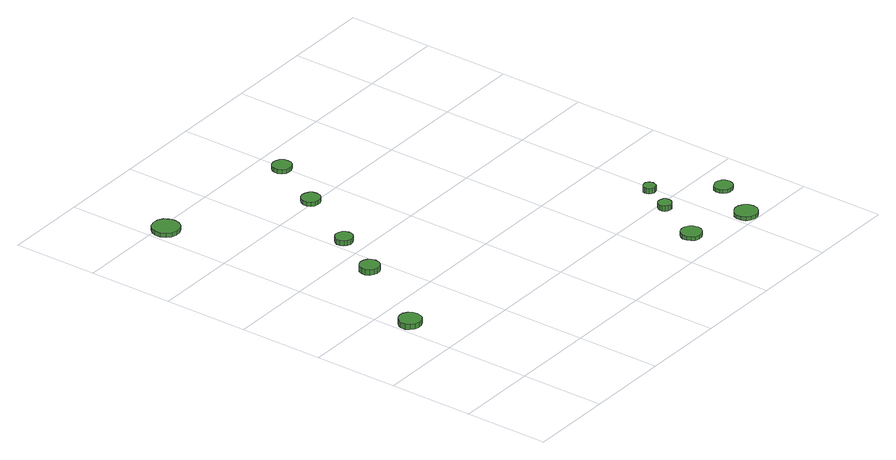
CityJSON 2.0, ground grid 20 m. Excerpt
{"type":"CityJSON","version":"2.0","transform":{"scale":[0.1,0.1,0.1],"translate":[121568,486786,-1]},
"CityObjects":{
"tree1":{"type":"SolitaryVegetationObject","attributes":{"function":"something"},"geometry":[{"type":"MultiSurface","lod":"1","boundaries":[[[0,1,2,3,4,5,6,7,8,9,10,11,12,13,14]],[[15,16,17,18,19,20,21,22,23,24,25,26,27,28,29]],[[0,29,28,1]],[[1,28,27,2]],[[2,27,26,3]],[[3,26,25,4]],[[4,25,24,5]],[[5,24,23,6]],[[6,23,22,7]],[[7,22,21,8]],[[8,21,20,9]],[[9,20,19,10]],[[10,19,18,11]],[[11,18,17,12]],[[12,17,16,13]],[[13,16,15,14]],[[14,15,29,0]]]}]},
"tree2":{"type":"SolitaryVegetationObject","attributes":{"function":"something"},"geometry":[{"type":"MultiSurface","lod":"1","boundaries":[[[30,31,32,33,34,35,36,37,38,39,40,41,42,43,44]],[[45,46,47,48,49,50,51,52,53,54,55,56,57,58,59]],[[30,59,58,31]],[[31,58,57,32]],[[32,57,56,33]],[[33,56,55,34]],[[34,55,54,35]],[[35,54,53,36]],[[36,53,52,37]],[[37,52,51,38]],[[38,51,50,39]],[[39,50,49,40]],[[40,49,48,41]],[[41,48,47,42]],[[42,47,46,43]],[[43,46,45,44]],[[44,45,59,30]]]}]},
"tree3":{"type":"SolitaryVegetationObject","attributes":{"function":"something"},"geometry":[{"type":"MultiSurface","lod":"1","boundaries":[[[60,61,62,63,64,65,66,67,68,69,70,71,72,73,74]],[[75,76,77,78,79,80,81,82,83,84,85,86,87,88,89]],[[60,89,88,61]],[[61,88,87,62]],[[62,87,86,63]],[[63,86,85,64]],[[64,85,84,65]],[[65,84,83,66]],[[66,83,82,67]],[[67,82,81,68]],[[68,81,80,69]],[[69,80,79,70]],[[70,79,78,71]],[[71,78,77,72]],[[72,77,76,73]],[[73,76,75,74]],[[74,75,89,60]]]}]},
"tree4":{"type":"SolitaryVegetationObject","attributes":{"function":"something"},"geometry":[{"type":"MultiSurface","lod":"1","boundaries":[[[90,91,92,93,94,95,96,97,98,99,100,101,102,103,104]],[[105,106,107,108,109,110,111,112,113,114,115,116,117,118,119]],[[90,119,118,91]],[[91,118,117,92]],[[92,117,116,93]],[[93,116,115,94]],[[94,115,114,95]],[[95,114,113,96]],[[96,113,112,97]],[[97,112,111,98]],[[98,111,110,99]],[[99,110,109,100]],[[100,109,108,101]],[[101,108,107,102]],[[102,107,106,103]],[[103,106,105,104]],[[104,105,119,90]]]}]},
"tree5":{"type":"SolitaryVegetationObject","attributes":{"function":"something"},"geometry":[{"type":"MultiSurface","lod":"1","boundaries":[[[120,121,122,123,124,125,126,127,128,129,130,131,132,133,134]],[[135,136,137,138,139,140,141,142,143,144,145,146,147,148,149]],[[120,149,148,121]],[[121,148,147,122]],[[122,147,146,123]],[[123,146,145,124]],[[124,145,144,125]],[[125,144,143,126]],[[126,143,142,127]],[[127,142,141,128]],[[128,141,140,129]],[[129,140,139,130]],[[130,139,138,131]],[[131,138,137,132]],[[132,137,136,133]],[[133,136,135,134]],[[134,135,149,120]]]}]},
"tree6":{"type":"SolitaryVegetationObject","attributes":{"function":"something"},"geometry":[{"type":"MultiSurface","lod":"1","boundaries":[[[150,151,152,153,154,155,156,157,158,159,160,161,162,163,164]],[[165,166,167,168,169,170,171,172,173,174,175,176,177,178,179]],[[150,179,178,151]],[[151,178,177,152]],[[152,177,176,153]],[[153,176,175,154]],[[154,175,174,155]],[[155,174,173,156]],[[156,173,172,157]],[[157,172,171,158]],[[158,171,170,159]],[[159,170,169,160]],[[160,169,168,161]],[[161,168,167,162]],[[162,167,166,163]],[[163,166,165,164]],[[164,165,179,150]]]}]},
"tree7":{"type":"SolitaryVegetationObject","attributes":{"function":"something"},"geometry":[{"type":"MultiSurface","lod":"1","boundaries":[[[180,181,182,183,184,185,186,187,188,189,190,191,192,193,194]],[[195,196,197,198,199,200,201,202,203,204,205,206,207,208,209]],[[180,209,208,181]],[[181,208,207,182]],[[182,207,206,183]],[[183,206,205,184]],[[184,205,204,185]],[[185,204,203,186]],[[186,203,202,187]],[[187,202,201,188]],[[188,201,200,189]],[[189,200,199,190]],[[190,199,198,191]],[[191,198,197,192]],[[192,197,196,193]],[[193,196,195,194]],[[194,195,209,180]]]}]},
"tree8":{"type":"SolitaryVegetationObject","attributes":{"function":"something"},"geometry":[{"type":"MultiSurface","lod":"1","boundaries":[[[210,211,212,213,214,215,216,217,218,219,220,221,222,223,224]],[[225,226,227,228,229,230,231,232,233,234,235,236,237,238,239]],[[210,239,238,211]],[[211,238,237,212]],[[212,237,236,213]],[[213,236,235,214]],[[214,235,234,215]],[[215,234,233,216]],[[216,233,232,217]],[[217,232,231,218]],[[218,231,230,219]],[[219,230,229,220]],[[220,229,228,221]],[[221,228,227,222]],[[222,227,226,223]],[[223,226,225,224]],[[224,225,239,210]]]}]},
"tree9":{"type":"SolitaryVegetationObject","attributes":{"function":"something"},"geometry":[{"type":"MultiSurface","lod":"1","boundaries":[[[240,241,242,243,244,245,246,247,248,249,250,251,252,253,254]],[[255,256,257,258,259,260,261,262,263,264,265,266,267,268,269]],[[240,269,268,241]],[[241,268,267,242]],[[242,267,266,243]],[[243,266,265,244]],[[244,265,264,245]],[[245,264,263,246]],[[246,263,262,247]],[[247,262,261,248]],[[248,261,260,249]],[[249,260,259,250]],[[250,259,258,251]],[[251,258,257,252]],[[252,257,256,253]],[[253,256,255,254]],[[254,255,269,240]]]}]},
"tree10":{"type":"SolitaryVegetationObject","attributes":{"function":"something"},"geometry":[{"type":"MultiSurface","lod":"1","boundaries":[[[270,271,272,273,274,275,276,277,278,279,280,281,282,283,284]],[[285,286,287,288,289,290,291,292,293,294,295,296,297,298,299]],[[270,299,298,271]],[[271,298,297,272]],[[272,297,296,273]],[[273,296,295,274]],[[274,295,294,275]],[[275,294,293,276]],[[276,293,292,277]],[[277,292,291,278]],[[278,291,290,279]],[[279,290,289,280]],[[280,289,288,281]],[[281,288,287,282]],[[282,287,286,283]],[[283,286,285,284]],[[284,285,299,270]]]}]},
"tree11":{"type":"SolitaryVegetationObject","attributes":{"function":"something"},"geometry":[{"type":"MultiSurface","lod":"1","boundaries":[[[300,301,302,303,304,305,306,307,308,309,310,311,312,313,314]],[[315,316,317,318,319,320,321,322,323,324,325,326,327,328,329]],[[300,329,328,301]],[[301,328,327,302]],[[302,327,326,303]],[[303,326,325,304]],[[304,325,324,305]],[[305,324,323,306]],[[306,323,322,307]],[[307,322,321,308]],[[308,321,320,309]],[[309,320,319,310]],[[310,319,318,311]],[[311,318,317,312]],[[312,317,316,313]],[[313,316,315,314]],[[314,315,329,300]]]}]}
},
"vertices":[
[53,325,25],[51,335,25],[45,344,25],[35,350,25],[24,351,25],[14,347,25],[6,340,25],[1,330,25],[1,319,25],[6,309,25],[14,302,25],[24,299,25],[35,300,25],[45,305,25],[51,314,25],[51,314,12],[45,305,12],[35,300,12],[24,299,12],[14,302,12],[6,309,12],[1,319,12],[1,330,12],[6,340,12],[14,347,12],[24,351,12],[35,350,12],[45,344,12],[51,335,12],[53,325,12],
[184,532,23],[182,541,23],[177,549,23],[168,554,23],[159,555,23],[150,552,23],[142,546,23],[138,537,23],[138,527,23],[142,518,23],[150,512,23],[159,509,23],[168,510,23],[177,515,23],[182,523,23],[182,523,10],[177,515,10],[168,510,10],[159,509,10],[150,512,10],[142,518,10],[138,527,10],[138,537,10],[142,546,10],[150,552,10],[159,555,10],[168,554,10],[177,549,10],[182,541,10],[184,532,10],
[72,985,17],[69,997,17],[62,1008,17],[50,1015,17],[37,1016,17],[24,1012,17],[15,1003,17],[9,991,17],[9,978,17],[15,966,17],[24,957,17],[37,953,17],[50,954,17],[62,961,17],[69,972,17],[69,972,7],[62,961,7],[50,954,7],[37,953,7],[24,957,7],[15,966,7],[9,978,7],[9,991,7],[15,1003,7],[24,1012,7],[37,1016,7],[50,1015,7],[62,1008,7],[69,997,7],[72,985,7],
[251,652,19],[249,660,19],[244,667,19],[236,671,19],[228,672,19],[220,669,19],[214,664,19],[210,656,19],[210,647,19],[214,640,19],[220,634,19],[228,631,19],[236,632,19],[244,637,19],[249,643,19],[249,643,7],[244,637,7],[236,632,7],[228,631,7],[220,634,7],[214,640,7],[210,647,7],[210,656,7],[214,664,7],[220,669,7],[228,672,7],[236,671,7],[244,667,7],[249,660,7],[251,652,7],
[345,809,17],[343,818,17],[338,825,17],[330,830,17],[321,831,17],[312,828,17],[306,822,17],[302,814,17],[302,805,17],[306,796,17],[312,790,17],[321,788,17],[330,789,17],[338,793,17],[343,800,17],[343,800,7],[338,793,7],[330,789,7],[321,788,7],[312,790,7],[306,796,7],[302,805,7],[302,814,7],[306,822,7],[312,828,7],[321,831,7],[330,830,7],[338,825,7],[343,818,7],[345,809,7],
[419,941,17],[418,950,17],[412,958,17],[404,962,17],[395,963,17],[386,960,17],[379,954,17],[375,946,17],[375,936,17],[379,928,17],[386,921,17],[395,919,17],[404,920,17],[412,924,17],[418,932,17],[418,932,7],[412,924,7],[404,920,7],[395,919,7],[386,921,7],[379,928,7],[375,936,7],[375,946,7],[379,954,7],[386,960,7],[395,963,7],[404,962,7],[412,958,7],[418,950,7],[419,941,7],
[718,71,16],[716,81,16],[710,89,16],[701,94,16],[691,95,16],[681,92,16],[674,85,16],[670,76,16],[670,66,16],[674,57,16],[681,50,16],[691,47,16],[701,48,16],[710,53,16],[716,61,16],[716,61,7],[710,53,7],[701,48,7],[691,47,7],[681,50,7],[674,57,7],[670,66,7],[670,76,7],[674,85,7],[681,92,7],[691,95,7],[701,94,7],[710,89,7],[716,81,7],[718,71,7],
[769,185,20],[768,192,20],[764,197,20],[758,200,20],[752,201,20],[746,199,20],[741,195,20],[738,189,20],[738,182,20],[741,176,20],[746,172,20],[752,170,20],[758,170,20],[764,174,20],[768,179,20],[768,179,7],[764,174,7],[758,170,7],[752,170,7],[746,172,7],[741,176,7],[738,182,7],[738,189,7],[741,195,7],[746,199,7],[752,201,7],[758,200,7],[764,197,7],[768,192,7],[769,185,7],
[861,29,16],[859,40,16],[852,49,16],[842,55,16],[831,56,16],[821,52,16],[812,45,16],[808,35,16],[808,23,16],[812,13,16],[821,6,16],[831,2,16],[842,3,16],[852,9,16],[859,18,16],[859,18,7],[852,9,7],[842,3,7],[831,2,7],[821,6,7],[812,13,7],[808,23,7],[808,35,7],[812,45,7],[821,52,7],[831,56,7],[842,55,7],[852,49,7],[859,40,7],[861,29,7],
[804,254,21],[803,260,21],[800,265,21],[794,268,21],[789,268,21],[783,266,21],[778,262,21],[776,257,21],[776,251,21],[778,246,21],[783,242,21],[789,240,21],[794,240,21],[800,243,21],[803,248,21],[803,248,8],[800,243,8],[794,240,8],[789,240,8],[783,242,8],[778,246,8],[776,251,8],[776,257,8],[778,262,8],[783,266,8],[789,268,8],[794,268,8],[800,265,8],[803,260,8],[804,254,8],
[913,132,17],[911,141,17],[906,148,17],[898,152,17],[889,153,17],[881,150,17],[874,145,17],[871,136,17],[871,128,17],[874,120,17],[881,114,17],[889,111,17],[898,112,17],[906,116,17],[911,123,17],[911,123,8],[906,116,8],[898,112,8],[889,111,8],[881,114,8],[874,120,8],[871,128,8],[871,136,8],[874,145,8],[881,150,8],[889,153,8],[898,152,8],[906,148,8],[911,141,8],[913,132,8]
]}
